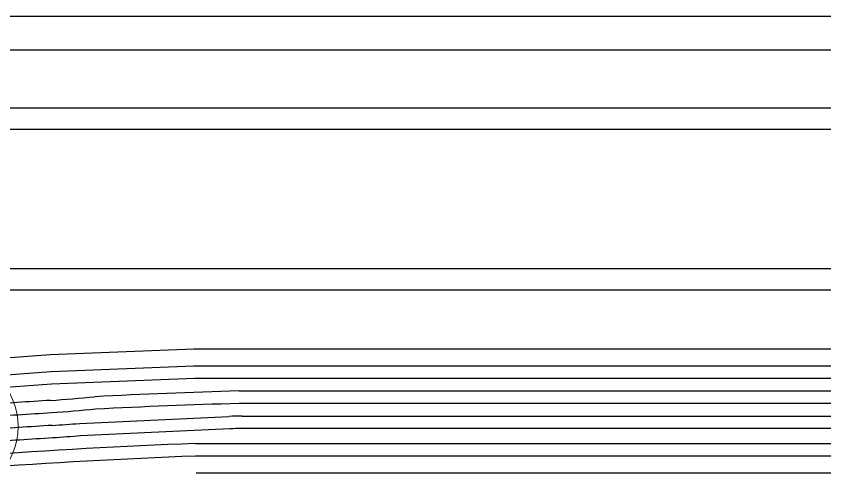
# Model space of a CAD drawing. Extents: x 3103 to 3424, y -52 to 175.
# Drawn here: x 3191.913 to 3196.829, y 47.432 to 50.208 of the extents above; entities that cross this region are included whole.
import ezdxf

# ---------------------------------------------------------------- set-up
doc = ezdxf.new("R2010")
doc.units = 0
doc.layers.add('gbr-dxf_layer0', color=7, linetype='Continuous')
doc.layers.add('gbr-outline-dxf_layer1', color=2, linetype='Continuous')
doc.layers.add('備註', color=1, linetype='Continuous', lineweight=5)

msp = doc.modelspace()

# ---------------------------------------------------------------- linework, layer by layer
at = {"layer": 'gbr-dxf_layer0'}
for p, q in [((3192.1247, 48.0476), (3192.9936, 48.0821)), ((3190.8051, 47.9489), (3192.1231, 48.0475)), ((3193.2677, 47.9295), (3208.6542, 47.9295)), ((3192.3005, 47.7324), (3193.2077, 47.775)), ((3193.2857, 47.7768), (3208.944, 47.7768)), ((3208.9481, 47.7006), (3193.2857, 47.7006)), ((3193.0025, 47.6097), (3208.944, 47.6097)), ((3193.0058, 47.4317), (3193.6311, 47.4317)), ((3193.6328, 47.4317), (3194.2704, 47.4317)), ((3194.2721, 47.4317), (3197.1477, 47.4317))]:
    msp.add_line(p, q, dxfattribs=at)
at = {"layer": 'gbr-dxf_layer0', "linetype": 'Continuous'}
for points in [[(3188.2404, 49.6743, -0.027126), (3189.8357, 49.9261, -0.095047), (3189.8453, 49.927, -0.012273), (3190.5741, 49.9834, -0.011241), (3190.5818, 49.9838, -0.012571), (3191.3303, 50.0039), (3208.9973, 50.0037)], [(3196.8993, 49.6484), (3195.6524, 49.6484, -0.016102), (3195.6411, 49.6481, -0.016095), (3195.6298, 49.6484), (3194.3819, 49.6484, -0.01544), (3194.3711, 49.6481, -0.015426), (3194.3603, 49.6484), (3193.1114, 49.6484, -0.014748), (3193.1011, 49.6481, -0.01474), (3193.0908, 49.6484), (3191.8408, 49.6483, -0.014017)], [(3190.5483, 49.4983, -0.011818), (3191.2293, 49.5208), (3213.4713, 49.5213)], [(3216.2755, 48.0435, -0.113654), (3216.278, 48.0487, 0.268441), (3216.275, 48.3549), (3216.275, 48.8977), (3216.1023, 49.0705), (3214.1147, 49.0705), (3213.7193, 48.675, -0.202211), (3213.7102, 48.6712), (3189.9129, 48.6708), (3189.5824, 48.6198, 0.084011), (3184.1442, 46.7521), (3182.6484, 45.8137, -0.017997), (3181.5897, 45.1981)], [(3192.9952, 48.0821), (3214.7058, 48.0821, -0.198987), (3215.2072, 47.8744)], [(3215.1533, 47.8205, 0.198989), (3214.7058, 48.0059), (3192.9959, 48.0059), (3192.1282, 47.9715), (3190.8114, 47.873), (3189.7211, 47.7535), (3187.649, 47.4238), (3187.331, 47.3616), (3186.8766, 47.2312)], [(3208.6583, 47.8533), (3193.268, 47.8533, 0.005523), (3192.3957, 47.8186, -0.011836), (3192.127, 47.796)], [(3193.2113, 47.6989), (3192.3046, 47.6563, -0.007232), (3192.1361, 47.6438)], [(3208.9481, 47.5335), (3193.0032, 47.5335, 0.034711), (3187.7407, 46.9666), (3187.2288, 46.8407)]]:
    msp.add_lwpolyline(points, format="xyb", dxfattribs=at)
for points in [[(3189.9247, 48.5434), (3213.7683, 48.5437)], [(3201.8082, 48.184), (3192.9927, 48.184), (3192.1184, 48.1492), (3190.7952, 48.0504), (3189.6977, 47.93), (3188.337, 47.7137)]]:
    msp.add_lwpolyline(points, dxfattribs=at)
at = {"layer": 'gbr-dxf_layer0'}
for centre, radius, start, end in [((3191.7829, 53.4863), 5.6245, 273.4609, 276.1811), ((3194.4032, 8.3283), 39.6174, 91.64437, 92.91174), ((3194.4416, 9.3921), 38.5497, 93.44939, 94.05542), ((3194.4419, 9.3921), 38.4735, 93.44979, 94.05581), ((3193.2855, 46.1164), 1.6604, 90.0008, 92.6774), ((3194.4509, 9.3926), 38.3974, 93.46311, 94.06942), ((3191.7886, 53.4868), 5.7771, 273.40355, 275.06488), ((3193.2854, 46.1164), 1.5842, 89.9995, 92.676), ((3194.4512, 9.3926), 38.3212, 93.46355, 94.06986), ((3194.4499, 9.3926), 38.2445, 92.17131, 100.12588)]:
    msp.add_arc(centre, radius, start, end, dxfattribs=at)
at = {"layer": 'gbr-outline-dxf_layer1', "linetype": 'Continuous'}
msp.add_lwpolyline([(3134.0511, 42.6163, -0.414233), (3134.8622, 43.7748), (3152.7317, 46.9257, -0.145892), (3161.3026, 45.9338, 0.101585), (3167.8425, 44.5912), (3173.3424, 44.5912, 0.152268), (3182.7762, 47.5325, -0.152268), (3191.3574, 50.2076), (3216.2273, 50.2076, -0.414215), (3217.2273, 49.2076), (3217.2273, 37.6077, -0.414215), (3216.2273, 36.6077), (3191.5126, 36.6077, 0.151039), (3190.384, 36.259, -0.151026), (3173.3424, 30.9912), (3167.8425, 30.9912, -0.100411), (3156.0737, 33.3789, 0.144694), (3154.947, 33.5066), (3137.224, 30.3814, -0.414157), (3136.0656, 31.1926)], format="xyb", close=True, dxfattribs=at)
at = {"layer": '備註', "linetype": 'Continuous'}
msp.add_circle((3191.5136, 47.7132), 0.4119, dxfattribs=at)

doc.saveas('drawing.dxf')
